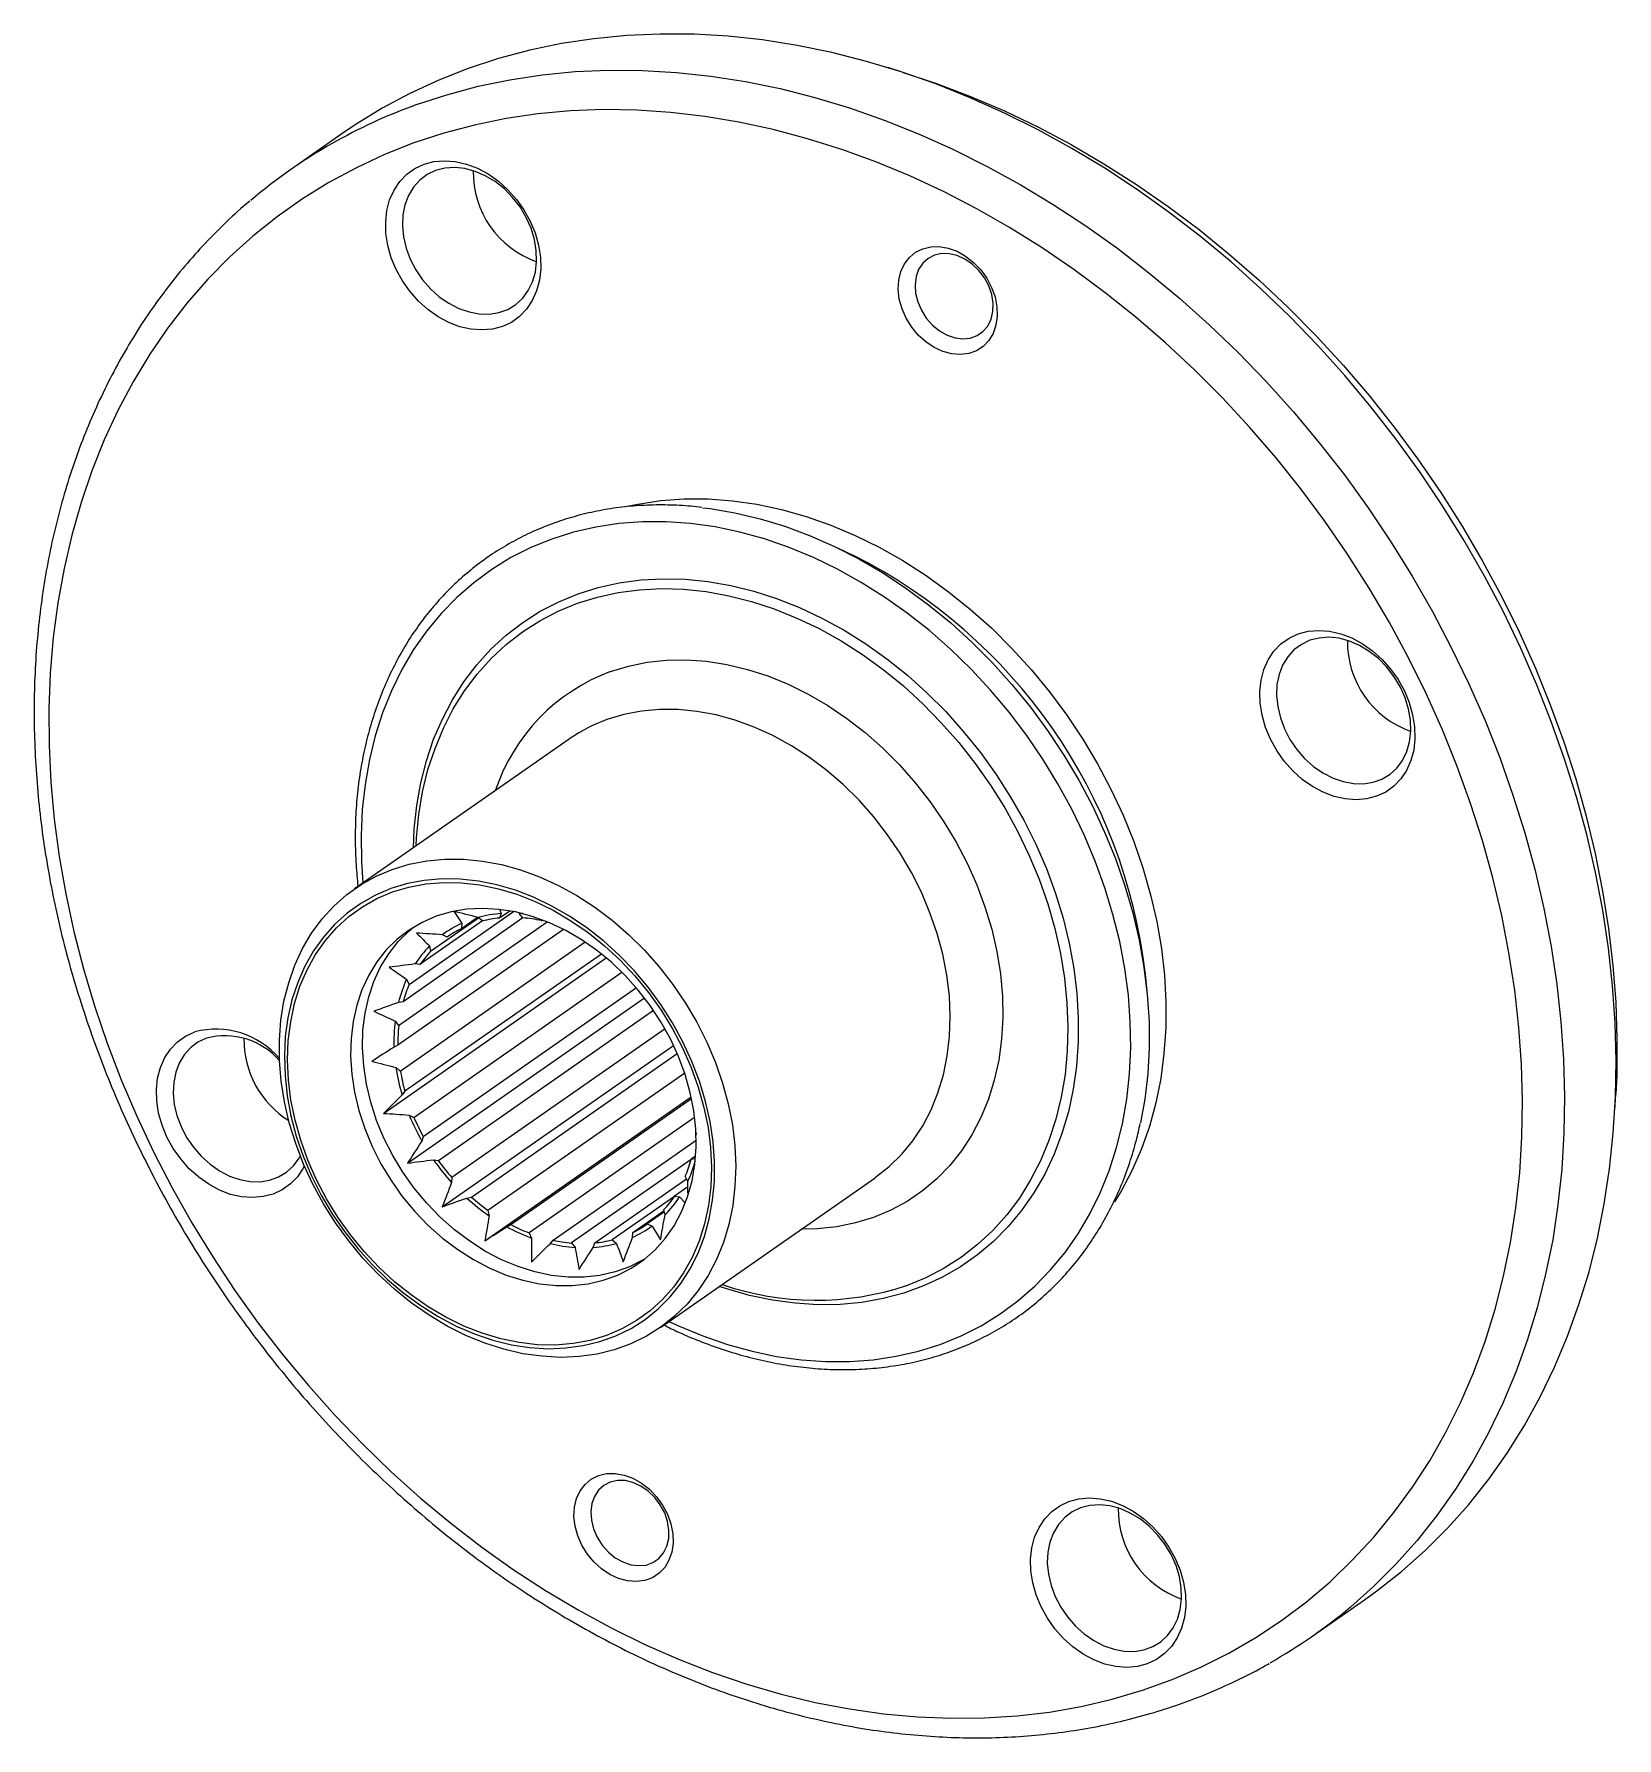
# Model space of a CAD drawing. Header units: millimetres. Extents: x -70 to 34, y -62 to 49.
import ezdxf

# ---------------------------------------------------------------- set-up
doc = ezdxf.new("R2010")
doc.units = ezdxf.units.MM

msp = doc.modelspace()

# ---------------------------------------------------------------- linework, layer by layer
at = {"color": 7, "linetype": 'Continuous', "lineweight": 15}
for p, q in [((-13.1, 46.67), (-14.09, 46.98)), ((-49.84, 42.65), (-53.22, 40.29)), ((-16.36, 15.05), (-17.37, 15.54)), ((-34.97, 3.04), (-49.02, -6.77)), ((-34.92, 3.07), (-34.97, 3.04)), ((-37.99, -8.67), (-45.84, -14.15)), ((-45.45, -13.03), (-38.61, -8.25)), ((-40.64, -8.87), (-44.74, -11.72)), ((-44.04, -10.85), (-40.9, -8.67)), ((-42.01, -9.36), (-40.97, -8.63)), ((-40.65, -8.87), (-40.93, -8.64)), ((-39.52, -8.67), (-38.86, -8.21)), ((-39.42, -8.38), (-39.52, -8.67)), ((-39.5, -8.14), (-39.42, -8.38)), ((-38, -8.67), (-38.23, -8.37)), ((-36.74, -8.79), (-36.79, -8.85)), ((-36.79, -8.85), (-36.71, -8.8)), ((-35.33, -9.42), (-46.18, -16.99)), ((-46.13, -15.71), (-36.4, -8.92)), ((-42.96, -9.92), (-43.27, -9.77)), ((-41.99, -9.02), (-42.01, -9.36)), ((-46.02, -18.69), (-33.91, -10.24)), ((-32.84, -11.03), (-45.72, -20.01)), ((-44.12, -10.5), (-44.04, -10.85)), ((-47.13, -21.46), (-32.54, -11.28)), ((-45.13, -21.72), (-31.51, -12.21)), ((-44.74, -11.72), (-45.06, -11.68)), ((-45.61, -12.69), (-45.45, -13.03)), ((-30.56, -13.25), (-44.52, -22.99)), ((2.87, -13.47), (2.76, -12.35)), ((-45.84, -14.15), (-46.14, -14.2)), ((-45.55, -24.72), (-30.03, -13.89)), ((-46.36, -15.42), (-46.13, -15.71)), ((-43.53, -24.55), (-29.44, -14.71)), ((-28.69, -15.92), (-42.65, -25.66)), ((-46.18, -16.99), (-46.43, -17.13)), ((-43.28, -27.58), (-28.13, -17.01)), ((-41.36, -26.95), (-27.89, -17.55)), ((-46.3, -18.46), (-46.02, -18.69)), ((-27.4, -18.83), (-40.28, -27.81)), ((-45.72, -20.01), (-45.91, -20.24)), ((-40.49, -29.8), (-26.98, -20.37)), ((-38.79, -28.74), (-26.95, -20.48)), ((33.51, -21.24), (33.56, -20.2)), ((-45.45, -21.57), (-45.13, -21.72)), ((-26.75, -21.72), (-37.59, -29.28)), ((-44.52, -22.99), (-44.62, -23.28)), ((-36.02, -29.76), (-26.65, -23.22)), ((-26.66, -22.92), (-26.68, -22.89)), ((-43.85, -24.5), (-43.53, -24.55)), ((-26.97, -24.47), (-34.81, -29.94)), ((-26.69, -24.27), (-26.97, -24.46)), ((-26.97, -24.46), (-26.7, -24.41)), ((-27.2, -25.91), (-27.36, -25.58)), ((-42.65, -25.66), (-42.66, -25.99)), ((-33.28, -29.93), (-27.28, -25.74)), ((-28.99, -35.47), (-14.94, -25.67)), ((-27.19, -26.27), (-28.07, -26.88)), ((-27.19, -26.69), (-27.2, -25.91)), ((-41.66, -27), (-41.36, -26.95)), ((-40.28, -27.81), (-40.2, -28.16)), ((-28.07, -26.89), (-32.16, -29.74)), ((-30.8, -29.25), (-28.75, -27.82)), ((-28.69, -28.11), (-28.77, -27.76)), ((-28.07, -26.88), (-27.75, -26.93)), ((-27.75, -26.93), (-27.37, -27.32)), ((-39.04, -28.88), (-38.79, -28.74)), ((-28.73, -27.91), (-29.85, -28.69)), ((-29.85, -28.69), (-29.53, -28.84)), ((-37.59, -29.28), (-37.43, -29.62)), ((-36.2, -29.99), (-36.02, -29.76)), ((-34.81, -29.94), (-34.58, -30.23)), ((-33.39, -30.23), (-33.28, -29.93)), ((-32.16, -29.74), (-31.87, -29.97)), ((-30.81, -29.58), (-30.8, -29.25)), ((13.72, -55.66), (17.11, -53.3))]:
    msp.add_line(p, q, dxfattribs=at)
at = {"color": 7, "linetype": 'Continuous', "lineweight": 15, "flags": 128}
for points in [[(17.11, -53.3), (17.92, -52.71), (19.54, -51.44), (21.08, -50.07), (22.55, -48.6), (23.94, -47.05), (25.24, -45.41), (26.45, -43.69), (27.58, -41.89), (28.61, -40.01), (29.56, -38.06), (30.4, -36.04), (31.15, -33.96), (31.81, -31.82), (32.36, -29.63), (32.81, -27.38), (33.16, -25.09), (33.4, -22.76), (33.55, -20.39), (33.59, -17.99), (33.52, -15.56), (33.35, -13.11), (33.08, -10.65), (32.71, -8.17), (32.24, -5.69), (31.66, -3.21), (30.99, -0.74), (30.21, 1.73), (29.34, 4.18), (28.38, 6.62), (27.32, 9.02), (26.18, 11.4), (24.94, 13.75), (23.62, 16.05), (22.21, 18.31), (20.73, 20.52), (19.17, 22.68), (17.53, 24.78), (15.83, 26.82), (14.06, 28.79), (12.22, 30.69), (10.33, 32.51), (8.38, 34.26), (6.38, 35.92), (4.33, 37.5), (2.24, 38.99), (0.11, 40.39), (-2.05, 41.69), (-4.25, 42.9), (-6.47, 44.01), (-8.7, 45.01), (-10.96, 45.91), (-13.22, 46.7), (-15.5, 47.39), (-17.77, 47.97), (-20.04, 48.43), (-22.31, 48.79), (-24.56, 49.03), (-26.79, 49.16), (-29.01, 49.18), (-31.19, 49.08), (-33.35, 48.87), (-35.47, 48.55), (-37.55, 48.12), (-39.59, 47.57), (-41.58, 46.92), (-43.51, 46.16), (-45.39, 45.29), (-47.21, 44.32), (-48.97, 43.24), (-49.84, 42.65)], [(-13.1, 46.67), (-10.92, 45.95), (-8.68, 45.1), (-6.47, 44.15), (-4.27, 43.1), (-2.09, 41.94), (0.05, 40.69), (2.17, 39.34), (4.25, 37.9), (6.29, 36.38), (8.28, 34.76), (10.22, 33.06), (12.11, 31.28), (13.94, 29.43), (15.71, 27.51), (17.41, 25.52), (19.05, 23.46), (20.61, 21.35), (22.1, 19.18), (23.51, 16.96), (24.83, 14.69), (26.07, 12.39), (27.23, 10.05), (28.3, 7.68), (29.27, 5.28), (30.15, 2.86), (30.94, 0.43), (31.62, -2.01), (32.21, -4.46), (32.7, -6.91), (33.09, -9.36), (33.37, -11.79), (33.56, -14.21), (33.64, -16.61), (33.62, -18.99), (33.56, -20.2)], [(-45.14, 42.05), (-47.05, 41.29), (-48.9, 40.43), (-50.7, 39.47), (-52.43, 38.4), (-54.09, 37.22), (-55.68, 35.95), (-57.19, 34.59), (-58.62, 33.13), (-59.97, 31.58), (-61.24, 29.94), (-62.42, 28.22), (-63.51, 26.42), (-64.51, 24.55), (-65.41, 22.61), (-66.22, 20.59), (-66.92, 18.52), (-67.53, 16.38), (-68.04, 14.2), (-68.44, 11.96), (-68.74, 9.68), (-68.94, 7.36), (-69.03, 5.01), (-69.02, 2.62), (-68.9, 0.22), (-68.68, -2.21), (-68.36, -4.65), (-67.93, -7.1), (-67.4, -9.55), (-66.77, -11.99), (-66.04, -14.43), (-65.21, -16.86), (-64.29, -19.27), (-63.27, -21.65), (-62.16, -24.01), (-60.96, -26.33), (-59.67, -28.62), (-58.3, -30.85), (-56.85, -33.05), (-55.32, -35.18), (-53.71, -37.26), (-52.04, -39.28), (-50.29, -41.23), (-48.48, -43.11), (-46.61, -44.92), (-44.69, -46.64), (-42.71, -48.28), (-40.69, -49.84), (-38.63, -51.31), (-36.52, -52.68), (-34.38, -53.96), (-32.21, -55.14), (-30.02, -56.21), (-27.81, -57.19), (-25.58, -58.06), (-23.34, -58.82), (-21.09, -59.47), (-18.85, -60.01), (-16.61, -60.44), (-14.38, -60.76), (-12.16, -60.96), (-9.96, -61.05), (-7.78, -61.03), (-5.64, -60.89), (-3.52, -60.64), (-1.44, -60.27), (0.59, -59.79), (2.58, -59.21), (4.52, -58.51), (6.4, -57.7), (8.23, -56.79), (9.99, -55.77), (11.68, -54.65), (13.31, -53.42), (14.86, -52.11), (16.33, -50.69), (17.73, -49.19), (19.04, -47.59), (20.26, -45.92), (21.4, -44.16), (22.44, -42.32), (23.39, -40.41), (24.24, -38.43), (25, -36.39), (25.66, -34.28), (26.21, -32.12), (26.67, -29.91), (27.02, -27.65), (27.27, -25.35), (27.41, -23.01), (27.45, -20.64), (27.39, -18.24), (27.22, -15.83), (26.95, -13.39), (26.57, -10.95), (26.1, -8.5), (25.51, -6.05), (24.83, -3.61), (24.06, -1.17), (23.18, 1.24), (22.21, 3.64), (21.14, 6.01), (19.99, 8.35), (18.74, 10.66), (17.41, 12.92), (16, 15.13), (14.51, 17.3), (12.94, 19.41), (11.3, 21.46), (9.59, 23.44), (7.81, 25.36), (5.97, 27.2), (4.08, 28.97), (2.13, 30.65), (0.13, 32.25), (-1.92, 33.76), (-4, 35.18), (-6.13, 36.51), (-8.28, 37.74), (-10.46, 38.87), (-12.67, 39.89), (-14.89, 40.81), (-17.12, 41.63), (-19.36, 42.33), (-21.61, 42.93), (-23.85, 43.42), (-26.09, 43.79), (-28.32, 44.05), (-30.52, 44.2), (-32.71, 44.23), (-34.88, 44.15), (-37.01, 43.95), (-39.1, 43.65), (-41.16, 43.22), (-43.17, 42.69), (-45.14, 42.05)], [(-44.47, 40.66), (-43.82, 40.83), (-43.13, 40.89), (-42.42, 40.84), (-41.69, 40.67), (-40.97, 40.4), (-40.27, 40.02), (-39.6, 39.55), (-38.98, 38.99), (-38.42, 38.36), (-37.93, 37.67), (-37.52, 36.93), (-37.2, 36.16), (-36.97, 35.37), (-36.85, 34.58), (-36.83, 33.81), (-36.91, 33.06), (-37.1, 32.37), (-37.38, 31.73), (-37.75, 31.17), (-38.21, 30.7), (-38.74, 30.31), (-39.34, 30.04), (-39.99, 29.86), (-40.68, 29.81), (-41.4, 29.86), (-42.12, 30.02), (-42.84, 30.3), (-43.54, 30.67), (-44.21, 31.15), (-44.83, 31.7), (-45.39, 32.34), (-45.88, 33.03), (-46.29, 33.77), (-46.61, 34.54), (-46.84, 35.33), (-46.96, 36.12), (-46.98, 36.89), (-46.9, 37.63), (-46.72, 38.33), (-46.43, 38.96), (-46.06, 39.53), (-45.6, 40), (-45.07, 40.38), (-44.47, 40.66)], [(-43.71, 40.24), (-44.26, 39.98), (-44.75, 39.61), (-45.16, 39.15), (-45.49, 38.61), (-45.72, 38), (-45.85, 37.34), (-45.88, 36.63), (-45.81, 35.91), (-45.64, 35.17), (-45.37, 34.45), (-45.01, 33.75), (-44.56, 33.1), (-44.05, 32.51), (-43.47, 31.99), (-42.85, 31.56), (-42.19, 31.22), (-41.52, 30.99), (-40.85, 30.86), (-40.19, 30.85), (-39.57, 30.95), (-38.99, 31.16), (-38.46, 31.47), (-38.01, 31.89), (-37.64, 32.39), (-37.36, 32.96), (-37.18, 33.6), (-37.1, 34.29), (-37.12, 35.01), (-37.24, 35.74), (-37.46, 36.47), (-37.78, 37.18), (-38.18, 37.86), (-38.67, 38.48), (-39.21, 39.04), (-39.81, 39.52), (-40.46, 39.9), (-41.12, 40.19), (-41.79, 40.37), (-42.46, 40.44), (-43.1, 40.39), (-43.71, 40.24)], [(-11.82, 35.13), (-11.29, 35.26), (-10.73, 35.27), (-10.15, 35.17), (-9.57, 34.96), (-9.01, 34.64), (-8.49, 34.23), (-8.02, 33.75), (-7.62, 33.19), (-7.31, 32.59), (-7.08, 31.97), (-6.96, 31.33), (-6.94, 30.71), (-7.02, 30.12), (-7.21, 29.59), (-7.49, 29.12), (-7.85, 28.73), (-8.3, 28.45), (-8.8, 28.27), (-9.34, 28.2), (-9.92, 28.24), (-10.5, 28.4), (-11.07, 28.66), (-11.61, 29.03), (-12.11, 29.48), (-12.54, 30), (-12.9, 30.58), (-13.17, 31.19), (-13.35, 31.83), (-13.42, 32.46), (-13.39, 33.06), (-13.25, 33.63), (-13.02, 34.13), (-12.69, 34.56), (-12.29, 34.9), (-11.82, 35.13)], [(-11.05, 34.71), (-11.47, 34.49), (-11.82, 34.18), (-12.09, 33.77), (-12.25, 33.3), (-12.32, 32.77), (-12.28, 32.21), (-12.14, 31.65), (-11.9, 31.1), (-11.58, 30.59), (-11.18, 30.13), (-10.72, 29.76), (-10.22, 29.48), (-9.7, 29.3), (-9.19, 29.23), (-8.7, 29.28), (-8.25, 29.44), (-7.87, 29.71), (-7.56, 30.07), (-7.34, 30.51), (-7.22, 31.02), (-7.21, 31.56), (-7.3, 32.13), (-7.49, 32.69), (-7.77, 33.22), (-8.14, 33.71), (-8.57, 34.12), (-9.05, 34.45), (-9.56, 34.68), (-10.08, 34.8), (-10.58, 34.81), (-11.05, 34.71)], [(-26.21, 18.18), (-25.74, 18.12), (-24.11, 17.85), (-22.47, 17.46), (-20.84, 16.97), (-19.22, 16.36), (-17.6, 15.65), (-16.01, 14.84), (-14.45, 13.93), (-12.92, 12.92), (-11.43, 11.83), (-9.98, 10.64), (-8.59, 9.37), (-7.25, 8.03), (-5.98, 6.61), (-4.77, 5.13), (-3.64, 3.59), (-2.58, 1.99), (-1.6, 0.35), (-0.71, -1.33), (0.09, -3.05), (0.8, -4.79), (1.42, -6.56), (1.94, -8.34), (2.36, -10.12), (2.67, -11.9), (2.89, -13.68), (3, -15.44), (3.01, -17.17), (2.92, -18.88), (2.72, -20.54), (2.44, -22.07)], [(-44.98, -3.95), (-44.96, -3.43), (-44.81, -1.9), (-44.56, -0.41), (-44.21, 1.04), (-43.75, 2.43), (-43.2, 3.75), (-42.56, 5.01), (-41.82, 6.19), (-40.99, 7.29), (-40.08, 8.3), (-39.09, 9.22), (-38.02, 10.05), (-36.89, 10.78), (-35.69, 11.4), (-34.43, 11.92), (-33.11, 12.33), (-31.76, 12.63), (-30.36, 12.81), (-28.93, 12.88), (-27.47, 12.84), (-26, 12.69), (-24.51, 12.42), (-23.02, 12.05), (-21.54, 11.56), (-20.06, 10.96), (-18.6, 10.27), (-17.16, 9.47), (-15.76, 8.57), (-14.4, 7.58), (-13.08, 6.51), (-11.81, 5.35), (-10.6, 4.11), (-9.45, 2.81), (-8.38, 1.44), (-7.37, 0.01), (-6.45, -1.47), (-5.61, -2.99), (-4.86, -4.55), (-4.2, -6.14), (-3.63, -7.74), (-3.16, -9.36), (-2.8, -10.99), (-2.53, -12.61), (-2.37, -14.23), (-2.31, -15.82), (-2.35, -17.39), (-2.5, -18.92), (-2.75, -20.41), (-3.1, -21.85), (-3.55, -23.24), (-4.1, -24.57), (-4.75, -25.82), (-5.49, -27), (-6.32, -28.1), (-7.23, -29.12), (-8.22, -30.04), (-9.28, -30.87), (-10.42, -31.59), (-11.62, -32.22), (-12.88, -32.74), (-12.88, -32.74)], [(12.77, 9.92), (13.42, 10.09), (14.11, 10.15), (14.82, 10.1), (15.55, 9.93), (16.27, 9.66), (16.97, 9.28), (17.64, 8.81), (18.26, 8.25), (18.82, 7.62), (19.31, 6.93), (19.72, 6.19), (20.04, 5.42), (20.26, 4.63), (20.39, 3.84), (20.41, 3.06), (20.33, 2.32), (20.14, 1.63), (19.86, 0.99), (19.49, 0.43), (19.03, -0.05), (18.5, -0.43), (17.9, -0.71), (17.25, -0.88), (16.56, -0.94), (15.84, -0.88), (15.12, -0.72), (14.4, -0.44), (13.7, -0.07), (13.03, 0.4), (12.41, 0.96), (11.85, 1.59), (11.36, 2.29), (10.95, 3.03), (10.63, 3.8), (10.4, 4.59), (10.28, 5.38), (10.26, 6.15), (10.34, 6.89), (10.52, 7.59), (10.8, 8.22), (11.18, 8.78), (11.64, 9.26), (12.17, 9.64), (12.77, 9.92)], [(13.53, 9.5), (12.98, 9.23), (12.49, 8.87), (12.08, 8.41), (11.75, 7.87), (11.52, 7.26), (11.38, 6.6), (11.35, 5.89), (11.43, 5.17), (11.6, 4.43), (11.87, 3.71), (12.23, 3.01), (12.68, 2.36), (13.19, 1.77), (13.77, 1.25), (14.39, 0.82), (15.05, 0.48), (15.72, 0.25), (16.39, 0.12), (17.05, 0.11), (17.67, 0.21), (18.25, 0.42), (18.78, 0.73), (19.23, 1.14), (19.6, 1.64), (19.88, 2.22), (20.06, 2.86), (20.14, 3.55), (20.12, 4.27), (20, 5), (19.78, 5.73), (19.46, 6.44), (19.05, 7.12), (18.57, 7.74), (18.02, 8.3), (17.42, 8.77), (16.78, 9.16), (16.12, 9.45), (15.45, 9.63), (14.78, 9.7), (14.14, 9.65), (13.53, 9.5)], [(-46.55, -5.49), (-45.44, -5.16), (-44.29, -4.93), (-43.1, -4.83), (-41.88, -4.83), (-40.65, -4.95), (-39.4, -5.18), (-38.15, -5.53), (-36.9, -5.98), (-35.67, -6.54), (-34.46, -7.21), (-33.29, -7.97), (-32.15, -8.82), (-31.07, -9.76), (-30.03, -10.78), (-29.07, -11.87), (-28.17, -13.02), (-27.34, -14.24), (-26.6, -15.5), (-25.95, -16.8), (-25.39, -18.13), (-24.92, -19.48), (-24.55, -20.84), (-24.28, -22.21), (-24.12, -23.57), (-24.06, -24.91), (-24.11, -26.22), (-24.26, -27.5), (-24.51, -28.73), (-24.87, -29.91), (-25.32, -31.03), (-25.87, -32.08), (-26.51, -33.05), (-27.24, -33.94), (-28.06, -34.74), (-28.95, -35.44), (-29.91, -36.04), (-30.93, -36.54), (-32.01, -36.93), (-33.14, -37.21), (-34.31, -37.37), (-35.51, -37.43), (-36.74, -37.36), (-37.99, -37.19), (-39.24, -36.9), (-40.49, -36.5), (-41.73, -35.99), (-42.95, -35.38), (-44.14, -34.66), (-45.3, -33.86), (-46.41, -32.96), (-47.47, -31.98), (-48.47, -30.93), (-49.4, -29.8), (-50.26, -28.62), (-51.05, -27.38), (-51.75, -26.1), (-52.35, -24.78), (-52.87, -23.44), (-53.29, -22.08), (-53.61, -20.71), (-53.82, -19.35), (-53.93, -18), (-53.94, -16.67), (-53.84, -15.37), (-53.64, -14.12), (-53.33, -12.91), (-52.93, -11.76), (-52.43, -10.68), (-51.83, -9.66), (-51.14, -8.73), (-50.37, -7.89), (-49.52, -7.14), (-48.59, -6.49), (-47.6, -5.93), (-46.55, -5.49)], [(-46.64, -6.75), (-47.65, -7.18), (-48.61, -7.72), (-49.51, -8.35), (-50.32, -9.09), (-51.06, -9.92), (-51.71, -10.83), (-52.28, -11.83), (-52.74, -12.89), (-53.12, -14.02), (-53.38, -15.2), (-53.55, -16.43), (-53.61, -17.7), (-53.57, -18.99), (-53.43, -20.31), (-53.18, -21.63), (-52.83, -22.95), (-52.38, -24.26), (-51.84, -25.55), (-51.21, -26.81), (-50.48, -28.03), (-49.68, -29.2), (-48.81, -30.31), (-47.86, -31.36), (-46.85, -32.34), (-45.79, -33.23), (-44.68, -34.04), (-43.54, -34.76), (-42.36, -35.38), (-41.16, -35.89), (-39.96, -36.3), (-38.74, -36.6), (-37.54, -36.78), (-36.34, -36.86), (-35.18, -36.81), (-34.04, -36.66), (-32.95, -36.39), (-31.9, -36.02), (-30.91, -35.53), (-29.98, -34.94), (-29.13, -34.25), (-28.35, -33.47), (-27.65, -32.6), (-27.04, -31.64), (-26.53, -30.62), (-26.11, -29.52), (-25.79, -28.36), (-25.57, -27.15), (-25.45, -25.91), (-25.44, -24.62), (-25.54, -23.32), (-25.73, -22), (-26.03, -20.68), (-26.43, -19.36), (-26.93, -18.06), (-27.52, -16.78), (-28.19, -15.54), (-28.96, -14.34), (-29.8, -13.2), (-30.71, -12.12), (-31.69, -11.1), (-32.72, -10.17), (-33.81, -9.31), (-34.94, -8.55), (-36.1, -7.89), (-37.29, -7.32), (-38.49, -6.86), (-39.7, -6.5), (-40.91, -6.26), (-42.11, -6.13), (-43.29, -6.12), (-44.45, -6.21), (-45.56, -6.42), (-46.64, -6.75)], [(-46.53, -6.97), (-45.46, -6.65), (-44.34, -6.44), (-43.19, -6.35), (-42.01, -6.37), (-40.81, -6.51), (-39.6, -6.76), (-38.39, -7.12), (-37.19, -7.59), (-36.01, -8.17), (-34.85, -8.85), (-33.73, -9.62), (-32.65, -10.49), (-31.63, -11.44), (-30.66, -12.46), (-29.77, -13.56), (-28.94, -14.71), (-28.2, -15.92), (-27.55, -17.17), (-26.98, -18.45), (-26.51, -19.75), (-26.14, -21.07), (-25.87, -22.39), (-25.71, -23.7), (-25.65, -25), (-25.7, -26.27), (-25.85, -27.5), (-26.1, -28.69), (-26.46, -29.82), (-26.92, -30.89), (-27.47, -31.89), (-28.12, -32.81), (-28.85, -33.64), (-29.66, -34.38), (-30.55, -35.02), (-31.51, -35.56), (-32.52, -35.99), (-33.59, -36.32), (-34.71, -36.52), (-35.86, -36.62), (-37.04, -36.6), (-38.24, -36.46), (-39.45, -36.21), (-40.66, -35.85), (-41.86, -35.38), (-43.05, -34.8), (-44.2, -34.12), (-45.32, -33.34), (-46.4, -32.48), (-47.42, -31.53), (-48.39, -30.5), (-49.28, -29.41), (-50.11, -28.25), (-50.85, -27.05), (-51.51, -25.8), (-52.07, -24.52), (-52.54, -23.21), (-52.91, -21.9), (-53.18, -20.58), (-53.34, -19.26), (-53.4, -17.97), (-53.36, -16.7), (-53.2, -15.46), (-52.95, -14.27), (-52.59, -13.14), (-52.13, -12.07), (-51.58, -11.07), (-50.93, -10.15), (-50.2, -9.32), (-49.39, -8.58), (-48.5, -7.94), (-47.55, -7.4), (-46.53, -6.97)], [(-43.67, -8.56), (-44.59, -8.96), (-45.44, -9.46), (-46.23, -10.06), (-46.94, -10.76), (-47.56, -11.55), (-48.09, -12.42), (-48.53, -13.37), (-48.87, -14.38), (-49.11, -15.45), (-49.25, -16.57), (-49.28, -17.72), (-49.2, -18.9), (-49.02, -20.08), (-48.73, -21.28), (-48.35, -22.46), (-47.87, -23.63), (-47.29, -24.76), (-46.63, -25.86), (-45.89, -26.9), (-45.07, -27.88), (-44.19, -28.79), (-43.25, -29.63), (-42.26, -30.38), (-41.23, -31.03), (-40.17, -31.59), (-39.09, -32.04), (-37.99, -32.38), (-36.9, -32.61), (-35.82, -32.72), (-34.76, -32.73), (-33.73, -32.61), (-32.73, -32.38), (-31.79, -32.04), (-30.9, -31.59), (-30.08, -31.04), (-29.34, -30.39), (-28.67, -29.64), (-28.09, -28.81), (-27.6, -27.9), (-27.21, -26.92), (-26.92, -25.87), (-26.74, -24.78), (-26.65, -23.65), (-26.68, -22.48), (-26.81, -21.3), (-27.04, -20.11), (-27.37, -18.92), (-27.81, -17.74), (-28.34, -16.59), (-28.96, -15.47), (-29.66, -14.4), (-30.44, -13.39), (-31.29, -12.44), (-32.2, -11.57), (-33.17, -10.77), (-34.18, -10.07), (-35.23, -9.47), (-36.3, -8.96), (-37.39, -8.57), (-38.48, -8.28), (-39.57, -8.11), (-40.64, -8.05), (-41.69, -8.1), (-42.7, -8.28), (-43.67, -8.56)], [(-38, -8.39), (-38.03, -8.39), (-38.23, -8.37)], [(-30, -30.98), (-30.12, -31.05), (-31.01, -31.5), (-31.95, -31.84), (-32.95, -32.07), (-33.98, -32.18), (-35.04, -32.18), (-36.12, -32.06), (-37.21, -31.83), (-38.31, -31.49), (-39.39, -31.04), (-40.45, -30.49), (-41.48, -29.83), (-42.47, -29.08), (-43.41, -28.25), (-44.29, -27.34), (-45.11, -26.35), (-45.85, -25.31), (-46.51, -24.22), (-47.09, -23.08), (-47.57, -21.92), (-47.95, -20.73), (-48.24, -19.54), (-48.42, -18.35), (-48.5, -17.17), (-48.47, -16.02), (-48.33, -14.91), (-48.09, -13.84), (-47.75, -12.83), (-47.31, -11.88), (-46.78, -11.01), (-46.16, -10.22), (-45.45, -9.52), (-45.15, -9.27)], [(-52.31, -24.89), (-52.39, -25.05), (-52.76, -25.61), (-53.22, -26.08), (-53.75, -26.47), (-54.35, -26.74), (-55, -26.91), (-55.69, -26.97), (-56.41, -26.92), (-57.13, -26.76), (-57.85, -26.48), (-58.55, -26.1), (-59.22, -25.63), (-59.84, -25.08), (-60.4, -24.44), (-60.89, -23.75), (-61.3, -23.01), (-61.62, -22.24), (-61.85, -21.45), (-61.97, -20.66), (-61.99, -19.89), (-61.91, -19.15), (-61.73, -18.45), (-61.44, -17.81), (-61.07, -17.25), (-60.61, -16.78), (-60.08, -16.4), (-59.48, -16.12), (-59.48, -16.12)], [(-58.72, -16.54), (-59.27, -16.8), (-59.76, -17.17), (-60.17, -17.63), (-60.5, -18.17), (-60.73, -18.77), (-60.86, -19.44), (-60.89, -20.14), (-60.82, -20.87), (-60.65, -21.61), (-60.38, -22.33), (-60.02, -23.03), (-59.57, -23.68), (-59.06, -24.27), (-58.48, -24.79), (-57.86, -25.22), (-57.2, -25.56), (-56.53, -25.79), (-55.86, -25.92), (-55.2, -25.93), (-54.58, -25.83), (-54, -25.62), (-53.47, -25.31), (-53.02, -24.89), (-52.65, -24.39), (-52.57, -24.25)], [(-26.66, -22.74), (-26.66, -22.74), (-26.68, -22.89)], [(-33.04, -45.17), (-32.52, -45.04), (-31.95, -45.03), (-31.37, -45.13), (-30.79, -45.34), (-30.23, -45.66), (-29.71, -46.06), (-29.25, -46.55), (-28.85, -47.1), (-28.53, -47.7), (-28.31, -48.33), (-28.18, -48.97), (-28.16, -49.59), (-28.25, -50.18), (-28.43, -50.71), (-28.71, -51.18), (-29.08, -51.56), (-29.52, -51.85), (-30.02, -52.03), (-30.57, -52.1), (-31.14, -52.06), (-31.73, -51.9), (-32.3, -51.64), (-32.84, -51.27), (-33.34, -50.82), (-33.77, -50.3), (-34.13, -49.72), (-34.4, -49.11), (-34.57, -48.47), (-34.65, -47.84), (-34.62, -47.23), (-34.48, -46.67), (-34.25, -46.16), (-33.92, -45.74), (-33.52, -45.4), (-33.04, -45.17)], [(-32.28, -45.59), (-32.7, -45.81), (-33.05, -46.12), (-33.31, -46.53), (-33.48, -47), (-33.55, -47.53), (-33.51, -48.09), (-33.37, -48.65), (-33.13, -49.2), (-32.81, -49.71), (-32.4, -50.17), (-31.95, -50.54), (-31.45, -50.82), (-30.93, -51), (-30.42, -51.06), (-29.93, -51.02), (-29.48, -50.85), (-29.09, -50.59), (-28.78, -50.23), (-28.57, -49.78), (-28.45, -49.28), (-28.43, -48.73), (-28.52, -48.17), (-28.71, -47.61), (-29, -47.08), (-29.36, -46.59), (-29.79, -46.18), (-30.28, -45.85), (-30.79, -45.62), (-31.3, -45.49), (-31.81, -45.49), (-32.28, -45.59)], [(-2.24, -46.86), (-1.59, -46.69), (-0.9, -46.63), (-0.19, -46.68), (0.54, -46.85), (1.26, -47.12), (1.96, -47.5), (2.63, -47.97), (3.25, -48.53), (3.81, -49.16), (4.3, -49.85), (4.71, -50.59), (5.03, -51.36), (5.25, -52.15), (5.38, -52.94), (5.4, -53.71), (5.32, -54.46), (5.13, -55.15), (4.85, -55.79), (4.48, -56.35), (4.02, -56.82), (3.49, -57.21), (2.89, -57.49), (2.24, -57.66), (1.55, -57.72), (0.83, -57.66), (0.11, -57.5), (-0.61, -57.22), (-1.31, -56.85), (-1.98, -56.37), (-2.6, -55.82), (-3.16, -55.19), (-3.65, -54.49), (-4.06, -53.75), (-4.38, -52.98), (-4.61, -52.19), (-4.73, -51.4), (-4.75, -50.63), (-4.67, -49.89), (-4.49, -49.19), (-4.2, -48.56), (-3.83, -47.99), (-3.37, -47.52), (-2.84, -47.14), (-2.24, -46.86)], [(-1.48, -47.28), (-2.03, -47.54), (-2.52, -47.91), (-2.93, -48.37), (-3.26, -48.91), (-3.49, -49.52), (-3.62, -50.18), (-3.66, -50.89), (-3.58, -51.61), (-3.41, -52.35), (-3.14, -53.07), (-2.78, -53.77), (-2.33, -54.42), (-1.82, -55.01), (-1.24, -55.53), (-0.62, -55.96), (0.04, -56.3), (0.71, -56.53), (1.38, -56.66), (2.04, -56.67), (2.66, -56.57), (3.24, -56.36), (3.77, -56.05), (4.22, -55.64), (4.59, -55.14), (4.87, -54.56), (5.05, -53.92), (5.13, -53.23), (5.11, -52.51), (4.99, -51.78), (4.77, -51.05), (4.45, -50.34), (4.04, -49.66), (3.56, -49.04), (3.02, -48.48), (2.41, -48), (1.77, -47.62), (1.11, -47.33), (0.44, -47.15), (-0.23, -47.08), (-0.87, -47.13), (-1.48, -47.28)]]:
    msp.add_lwpolyline(points, dxfattribs=at)
at = {"color": 8, "linetype": 'Continuous', "lineweight": 15, "flags": 128}
for points in [[(-44.96, 44.56), (-42.97, 45.21), (-40.93, 45.76), (-38.85, 46.19), (-36.73, 46.51), (-34.57, 46.72), (-32.39, 46.82), (-30.17, 46.8), (-27.94, 46.67), (-25.69, 46.43), (-23.43, 46.07), (-21.15, 45.61), (-18.88, 45.03), (-16.61, 44.34), (-14.34, 43.55), (-12.09, 42.65), (-9.85, 41.65), (-7.63, 40.54), (-5.44, 39.33), (-3.27, 38.03), (-1.14, 36.63), (0.95, 35.14), (2.99, 33.56), (5, 31.9), (6.94, 30.15), (8.84, 28.33), (10.67, 26.43), (12.45, 24.46), (14.15, 22.42), (15.79, 20.32), (17.35, 18.16), (18.83, 15.95), (20.24, 13.69), (21.56, 11.39), (22.79, 9.04), (23.94, 6.66), (25, 4.26), (25.96, 1.82), (26.83, -0.63), (27.6, -3.1), (28.28, -5.57), (28.85, -8.05), (29.33, -10.54), (29.7, -13.01), (29.97, -15.47), (30.14, -17.92), (30.2, -20.35), (30.16, -22.75), (30.02, -25.12), (29.77, -27.45), (29.43, -29.74), (28.97, -31.99), (28.42, -34.18), (27.77, -36.32), (27.02, -38.4), (26.17, -40.42), (25.23, -42.37), (24.2, -44.25), (23.07, -46.05), (21.85, -47.77), (20.55, -49.41), (19.17, -50.96), (17.7, -52.43), (16.2, -53.77)], [(-31.16, 18.28), (-30.48, 18.42), (-28.97, 18.64), (-27.43, 18.75), (-25.86, 18.75), (-24.27, 18.63), (-22.67, 18.4), (-21.06, 18.06), (-19.45, 17.6), (-17.84, 17.04), (-16.24, 16.37), (-14.67, 15.59), (-13.12, 14.72), (-11.6, 13.74), (-10.12, 12.68), (-8.69, 11.52), (-7.3, 10.29), (-5.98, 8.97), (-4.71, 7.58), (-3.51, 6.13), (-2.39, 4.61), (-1.34, 3.04), (-0.38, 1.42), (0.51, -0.24), (1.3, -1.94), (2, -3.66), (2.6, -5.4), (3.1, -7.15), (3.51, -8.91), (3.81, -10.67), (4.01, -12.42), (4.11, -14.15), (4.1, -15.86), (3.98, -17.54), (3.77, -19.17), (3.45, -20.77), (3.03, -22.31), (2.5, -23.79), (1.88, -25.21), (1.17, -26.56), (0.75, -27.24)], [(-28.44, -35.09), (-27.81, -35.37), (-26.21, -36.03), (-24.6, -36.59), (-22.99, -37.03), (-21.38, -37.37), (-19.77, -37.59), (-18.18, -37.71), (-16.61, -37.71), (-15.07, -37.59), (-13.56, -37.36), (-12.1, -37.03), (-10.68, -36.58), (-9.31, -36.02), (-8, -35.36), (-6.75, -34.59), (-5.58, -33.73), (-4.47, -32.77), (-3.44, -31.71), (-2.5, -30.57), (-1.64, -29.34), (-0.87, -28.04), (-0.19, -26.66), (0.39, -25.21), (0.87, -23.7), (1.26, -22.14), (1.54, -20.53), (1.72, -18.87), (1.8, -17.18), (1.77, -15.46), (1.65, -13.72), (1.41, -11.97), (1.08, -10.21), (0.64, -8.45), (0.11, -6.69), (-0.52, -4.95), (-1.24, -3.24), (-2.06, -1.55), (-2.96, 0.11), (-3.95, 1.72), (-5.01, 3.28), (-6.16, 4.79), (-7.37, 6.23), (-8.65, 7.61), (-9.99, 8.91), (-11.38, 10.14), (-12.83, 11.28), (-14.31, 12.33), (-15.84, 13.29), (-17.39, 14.16), (-18.97, 14.92), (-20.57, 15.58), (-22.18, 16.14), (-23.8, 16.58), (-25.41, 16.92), (-27.02, 17.14), (-28.61, 17.25), (-30.17, 17.25), (-31.71, 17.14), (-33.22, 16.91), (-34.69, 16.57), (-36.11, 16.13), (-36.11, 16.13)], [(-36.11, 16.13), (-37.48, 15.57), (-38.79, 14.91), (-40.03, 14.14), (-41.21, 13.27), (-42.31, 12.31), (-43.34, 11.26), (-44.29, 10.11), (-45.15, 8.89), (-45.92, 7.58), (-46.59, 6.2), (-47.18, 4.76), (-47.66, 3.25), (-48.04, 1.69), (-48.33, 0.07), (-48.51, -1.58), (-48.59, -3.27), (-48.56, -4.99), (-48.47, -6.38)], [(-34.38, 12.55), (-33.06, 12.96), (-31.69, 13.26), (-30.28, 13.45), (-28.84, 13.53), (-27.37, 13.5), (-25.88, 13.35), (-24.39, 13.09), (-22.88, 12.71), (-21.38, 12.23), (-19.89, 11.65), (-18.42, 10.95), (-16.97, 10.16), (-15.55, 9.27), (-14.16, 8.29), (-12.82, 7.21), (-11.54, 6.06), (-10.3, 4.83), (-9.14, 3.52), (-8.03, 2.15), (-7.01, 0.72), (-6.06, -0.76), (-5.19, -2.28), (-4.41, -3.85), (-3.72, -5.44), (-3.12, -7.06), (-2.62, -8.69), (-2.22, -10.33), (-1.92, -11.97), (-1.72, -13.6), (-1.63, -15.21), (-1.64, -16.8), (-1.75, -18.36), (-1.96, -19.88), (-2.28, -21.36), (-2.7, -22.78), (-3.22, -24.14), (-3.83, -25.44), (-4.54, -26.66), (-5.34, -27.81), (-6.22, -28.87), (-7.18, -29.84), (-8.23, -30.72), (-9.34, -31.5), (-10.52, -32.18), (-11.76, -32.75), (-13.06, -33.22), (-14.41, -33.58), (-15.8, -33.83), (-17.22, -33.96), (-18.68, -33.98), (-20.16, -33.89), (-21.65, -33.68), (-23.15, -33.37), (-24.65, -32.94), (-25.14, -32.78)], [(-45.16, -4.08), (-45.11, -2.87), (-44.94, -1.32), (-44.67, 0.17), (-44.31, 1.62), (-43.84, 3.02), (-43.27, 4.34), (-42.61, 5.6), (-41.86, 6.79), (-41.02, 7.89), (-40.09, 8.91), (-39.09, 9.84), (-38.01, 10.67), (-36.86, 11.4), (-35.65, 12.02), (-34.38, 12.55)], [(-32.27, 7.45), (-31.09, 7.81), (-29.86, 8.06), (-28.59, 8.2), (-27.29, 8.22), (-25.97, 8.13), (-24.64, 7.92), (-23.3, 7.6), (-21.96, 7.17), (-20.63, 6.62), (-19.32, 5.98), (-18.04, 5.23), (-16.79, 4.39), (-15.58, 3.46), (-14.43, 2.44), (-13.33, 1.34), (-12.29, 0.16), (-11.33, -1.07), (-10.44, -2.37), (-9.63, -3.71), (-8.91, -5.09), (-8.28, -6.51), (-7.74, -7.95), (-7.3, -9.41), (-6.97, -10.87), (-6.73, -12.33), (-6.6, -13.78), (-6.58, -15.21), (-6.66, -16.61), (-6.84, -17.97), (-7.13, -19.28), (-7.52, -20.54), (-8.01, -21.74), (-8.6, -22.86), (-9.28, -23.91), (-10.05, -24.88), (-10.9, -25.75), (-11.83, -26.54), (-12.83, -27.22), (-13.9, -27.8), (-15.04, -28.27), (-16.22, -28.63), (-17.45, -28.88), (-18.72, -29.02), (-19.78, -29.04)], [(-14.94, -25.67), (-14.9, -25.64), (-14.01, -24.93), (-13.19, -24.14), (-12.46, -23.25), (-11.82, -22.28), (-11.27, -21.23), (-10.82, -20.11), (-10.46, -18.93), (-10.21, -17.7), (-10.06, -16.42), (-10.01, -15.1), (-10.07, -13.76), (-10.23, -12.41), (-10.5, -11.04), (-10.87, -9.68), (-11.34, -8.33), (-11.9, -6.99), (-12.55, -5.69), (-13.29, -4.43), (-14.12, -3.22), (-15.01, -2.06), (-15.98, -0.97), (-17.01, 0.05), (-18.1, 0.98), (-19.24, 1.84), (-20.41, 2.6), (-21.62, 3.26), (-22.85, 3.82), (-24.1, 4.27), (-25.35, 4.62), (-26.6, 4.85), (-27.83, 4.97), (-29.05, 4.98), (-30.24, 4.87), (-31.39, 4.65), (-32.5, 4.31)]]:
    msp.add_lwpolyline(points, dxfattribs=at)
at = {"color": 8, "linetype": 'Continuous', "lineweight": 15}
for centre, radius, start, end in [((-32.89, 11.02), 35.64, 109.7856, 119.6428), ((-27.89, -4.32), 12.56, 110.4079, 161.5273), ((-28.92, -5.64), 10.57, 109.7459, 124.5494)]:
    msp.add_arc(centre, radius, start, end, dxfattribs=at)
at = {"color": 7, "linetype": 'Continuous', "lineweight": 15}
for centre, radius, start, end in [((-33.2, 11.59), 34.99, 119.668, 130.2708), ((-35.05, 40.13), 6.2, 179.0574, 250.7509), ((-32.24, -16.4), 35.24, 6.5989, 63.2093), ((22.19, 9.39), 6.2, 179.0574, 250.7509), ((-38.84, -16.22), 7.86, 94.2031, 105.4172), ((-38.79, -16.3), 7.66, 95.539, 104.0865), ((-38.79, -18.03), 9.4, 77.6738, 85.1318), ((-39.09, -15.45), 7.05, 114.3078, 126.3637), ((-39.02, -15.55), 6.87, 115.7435, 124.9334), ((-38.85, -15.68), 7.38, 135.4729, 147.1721), ((-38.79, -15.77), 7.19, 136.8664, 145.7839), ((-37.62, -16.32), 8.78, 155.5575, 165.9784), ((-37.59, -16.4), 8.55, 156.7994, 164.7413), ((-35.51, -16.71), 10.93, 173.241, 182.2431), ((-58.11, -21.48), 5.53, 41.1358, 104.3569), ((-57.51, -21.12), 4.74, 40.8711, 104.7577), ((-50.02, -16.64), 6.24, 179.1929, 237.9961), ((-35.53, -16.77), 10.65, 174.3141, 181.1741), ((-33.24, -16.5), 13.21, 188.5298, 196.4636), ((-33.32, -16.57), 12.87, 189.4757, 195.5212), ((-31.72, -15.99), 14.81, 202.1242, 209.4725), ((-31.84, -16.07), 14.44, 203.0004, 208.5997), ((-31.44, -15.84), 15.13, 214.8768, 222.1224), ((-35.22, -22.21), 8.55, 336.7994, 344.7413), ((-31.56, -15.93), 14.75, 215.7408, 221.2618), ((-35.15, -22.3), 8.74, 335.5465, 344.9006), ((-32.2, -16.64), 14.03, 227.6279, 235.2486), ((-32.31, -16.7), 13.67, 228.5365, 234.3435), ((-34.01, -22.84), 7.19, 316.8664, 325.7839), ((-33.95, -22.93), 7.38, 315.4729, 327.1721), ((-33.29, -18.42), 11.94, 241.2188, 249.7033), ((-33.36, -18.44), 11.64, 242.2303, 248.6957), ((-33.72, -23.15), 7.05, 294.3078, 306.3637), ((-33.78, -23.06), 6.87, 295.7435, 304.9334), ((-33.95, -20.61), 9.64, 256.5076, 266.2936), ((-34.01, -20.58), 9.4, 257.6738, 265.1318), ((-33.96, -22.39), 7.86, 274.2031, 285.4172), ((-34.02, -22.31), 7.66, 275.539, 284.0865), ((-18.8, -14.91), 18.78, 250.8721, 288.3775), ((7.18, -47.39), 6.2, 179.0574, 250.7509), ((-6.3, -26.96), 34.99, 299.4885, 310.0108)]:
    msp.add_arc(centre, radius, start, end, dxfattribs=at)
for points, knots in [([(-55.88, 38.25), (-55.9, 38.23), (-56.42, 37.81), (-57.41, 36.89), (-58.81, 35.49), (-60.14, 34.01), (-61.39, 32.44), (-62.57, 30.81), (-63.67, 29.1), (-64.68, 27.32), (-65.61, 25.47), (-66.46, 23.57), (-67.22, 21.6), (-67.89, 19.58), (-68.47, 17.51), (-68.96, 15.39), (-69.35, 13.23), (-69.66, 11.03), (-69.87, 8.79), (-69.99, 6.53), (-70.01, 4.23), (-69.94, 1.92), (-69.77, -0.42), (-69.52, -2.76), (-69.16, -5.12), (-68.72, -7.48), (-68.19, -9.84), (-67.56, -12.2), (-66.84, -14.54), (-66.04, -16.88), (-65.15, -19.2), (-64.18, -21.49), (-63.12, -23.76), (-61.99, -26), (-60.77, -28.21), (-59.48, -30.38), (-58.12, -32.5), (-56.68, -34.58), (-55.17, -36.61), (-53.6, -38.59), (-51.97, -40.51), (-50.27, -42.36), (-48.52, -44.16), (-46.71, -45.88), (-44.86, -47.53), (-42.95, -49.11), (-41.01, -50.62), (-39.02, -52.04), (-37, -53.38), (-34.94, -54.63), (-32.86, -55.8), (-30.75, -56.88), (-28.62, -57.86), (-26.47, -58.75), (-24.31, -59.55), (-22.14, -60.25), (-19.96, -60.85), (-17.79, -61.35), (-15.62, -61.75), (-13.45, -62.05), (-11.3, -62.24), (-9.16, -62.34), (-7.05, -62.33), (-4.96, -62.22), (-2.89, -62), (-0.86, -61.69), (1.14, -61.27), (3.09, -60.75), (5.01, -60.14), (6.88, -59.43), (8.69, -58.61), (10.02, -57.95), (10.72, -57.54), (10.86, -57.46)], [0, 0, 0, 0, 0.000449, 0.014751, 0.029057, 0.043368, 0.057687, 0.072015, 0.086354, 0.100705, 0.115068, 0.129443, 0.143831, 0.158231, 0.172643, 0.187065, 0.201498, 0.215939, 0.230387, 0.244843, 0.259304, 0.27377, 0.288239, 0.302712, 0.317188, 0.331665, 0.346143, 0.360623, 0.375103, 0.389584, 0.404065, 0.418546, 0.433027, 0.447507, 0.461988, 0.476469, 0.49095, 0.505432, 0.519913, 0.534395, 0.548877, 0.56336, 0.577843, 0.592327, 0.606811, 0.621296, 0.635782, 0.650268, 0.664754, 0.67924, 0.693726, 0.708211, 0.722695, 0.737177, 0.751657, 0.766133, 0.780605, 0.795072, 0.809533, 0.823987, 0.838432, 0.852867, 0.867292, 0.881705, 0.896106, 0.910494, 0.924869, 0.93923, 0.953579, 0.967916, 0.982242, 0.996559, 1, 1, 1, 1]), ([(-26.27, 18.19), (-26.5, 18.22), (-27.25, 18.31), (-28.51, 18.37), (-30.03, 18.35), (-31.52, 18.23), (-32.98, 18), (-34.38, 17.68), (-35.36, 17.38), (-36.12, 17.11), (-36.89, 16.82), (-37.99, 16.32), (-39.24, 15.64), (-40.43, 14.87), (-41.55, 14), (-42.61, 13.06), (-43.6, 12.02), (-44.51, 10.92), (-45.35, 9.73), (-46.1, 8.48), (-46.77, 7.16), (-47.36, 5.77), (-47.86, 4.33), (-48.27, 2.84), (-48.59, 1.3), (-48.82, -0.27), (-48.95, -1.89), (-48.99, -3.53), (-48.94, -5.11), (-48.84, -6.14), (-48.8, -6.61)], [0, 0, 0, 0, 0.01753, 0.056176, 0.094793, 0.133375, 0.171921, 0.210427, 0.246827, 0.254125, 0.274745, 0.313144, 0.351527, 0.38989, 0.428242, 0.466593, 0.504951, 0.543324, 0.581722, 0.620151, 0.658614, 0.697113, 0.735649, 0.774219, 0.81282, 0.851449, 0.890102, 0.928773, 0.967461, 1, 1, 1, 1]), ([(-28.76, -35.31), (-28.44, -35.47), (-27.61, -35.89), (-26.25, -36.44), (-24.69, -37), (-23.13, -37.45), (-21.57, -37.8), (-20.01, -38.05), (-18.46, -38.2), (-16.93, -38.25), (-15.42, -38.19), (-13.94, -38.03), (-12.49, -37.78), (-11.08, -37.42), (-9.71, -36.96), (-8.39, -36.4), (-7.13, -35.75), (-5.92, -35.01), (-4.77, -34.18), (-3.69, -33.26), (-2.68, -32.25), (-1.74, -31.17), (-0.88, -30.01), (-0.1, -28.78), (0.6, -27.48), (1.22, -26.12), (1.75, -24.69), (2.15, -23.36), (2.35, -22.49), (2.42, -22.12)], [0, 0, 0, 0, 0.024441, 0.062584, 0.10072, 0.138847, 0.176961, 0.215058, 0.253132, 0.291181, 0.329198, 0.367181, 0.405127, 0.443034, 0.480904, 0.518739, 0.556546, 0.59433, 0.6321, 0.669867, 0.707637, 0.74542, 0.783225, 0.821057, 0.858923, 0.896824, 0.934761, 0.972732, 1, 1, 1, 1])]:
    msp.add_open_spline(points, degree=3, knots=knots, dxfattribs=at)
for points in [[(-40.93, -8.64), (-41.46, -8.5), (-41.99, -8.37), (-42.51, -8.23)], [(-42.51, -8.23), (-42.34, -8.49), (-42.16, -8.76), (-41.99, -9.02)], [(-43.27, -9.77), (-43.83, -9.73), (-44.4, -9.7), (-44.96, -9.66)], [(-44.96, -9.66), (-44.67, -9.94), (-44.39, -10.22), (-44.12, -10.5)], [(-45.06, -11.68), (-45.62, -11.75), (-46.19, -11.83), (-46.75, -11.9)], [(-46.75, -11.9), (-46.37, -12.16), (-45.99, -12.42), (-45.61, -12.69)], [(-46.14, -14.2), (-46.68, -14.39), (-47.21, -14.58), (-47.75, -14.78)], [(-47.75, -14.78), (-47.29, -14.99), (-46.82, -15.2), (-46.36, -15.42)], [(-46.43, -17.13), (-46.91, -17.44), (-47.4, -17.74), (-47.88, -18.05)], [(-47.88, -18.05), (-47.36, -18.18), (-46.83, -18.32), (-46.3, -18.46)], [(-45.91, -20.24), (-46.31, -20.65), (-46.72, -21.05), (-47.13, -21.46)], [(-47.13, -21.46), (-46.57, -21.49), (-46.01, -21.53), (-45.45, -21.57)], [(-44.62, -23.28), (-44.93, -23.76), (-45.24, -24.24), (-45.55, -24.72)], [(-45.55, -24.72), (-44.99, -24.64), (-44.42, -24.57), (-43.85, -24.5)], [(-42.66, -25.99), (-42.87, -26.52), (-43.07, -27.05), (-43.28, -27.58)], [(-43.28, -27.58), (-42.74, -27.38), (-42.2, -27.19), (-41.66, -27)], [(-40.2, -28.16), (-40.3, -28.71), (-40.39, -29.25), (-40.49, -29.8)], [(-40.49, -29.8), (-40.01, -29.49), (-39.52, -29.19), (-39.04, -28.88)], [(-29.53, -28.84), (-29.35, -29.14), (-29.16, -29.44), (-28.99, -29.74)], [(-28.99, -29.74), (-28.89, -29.2), (-28.79, -28.65), (-28.69, -28.11)], [(-37.43, -29.62), (-37.42, -30.15), (-37.42, -30.67), (-37.43, -31.2)], [(-37.43, -31.2), (-37.02, -30.79), (-36.61, -30.39), (-36.2, -29.99)], [(-31.87, -29.97), (-31.72, -30.37), (-31.57, -30.77), (-31.43, -31.17)], [(-31.43, -31.17), (-31.22, -30.64), (-31.02, -30.11), (-30.81, -29.58)], [(-34.58, -30.23), (-34.49, -30.71), (-34.4, -31.19), (-34.32, -31.67)], [(-34.32, -31.67), (-34.01, -31.19), (-33.7, -30.71), (-33.39, -30.23)]]:
    msp.add_open_spline(points, degree=3, dxfattribs=at)

doc.saveas('drawing.dxf')
